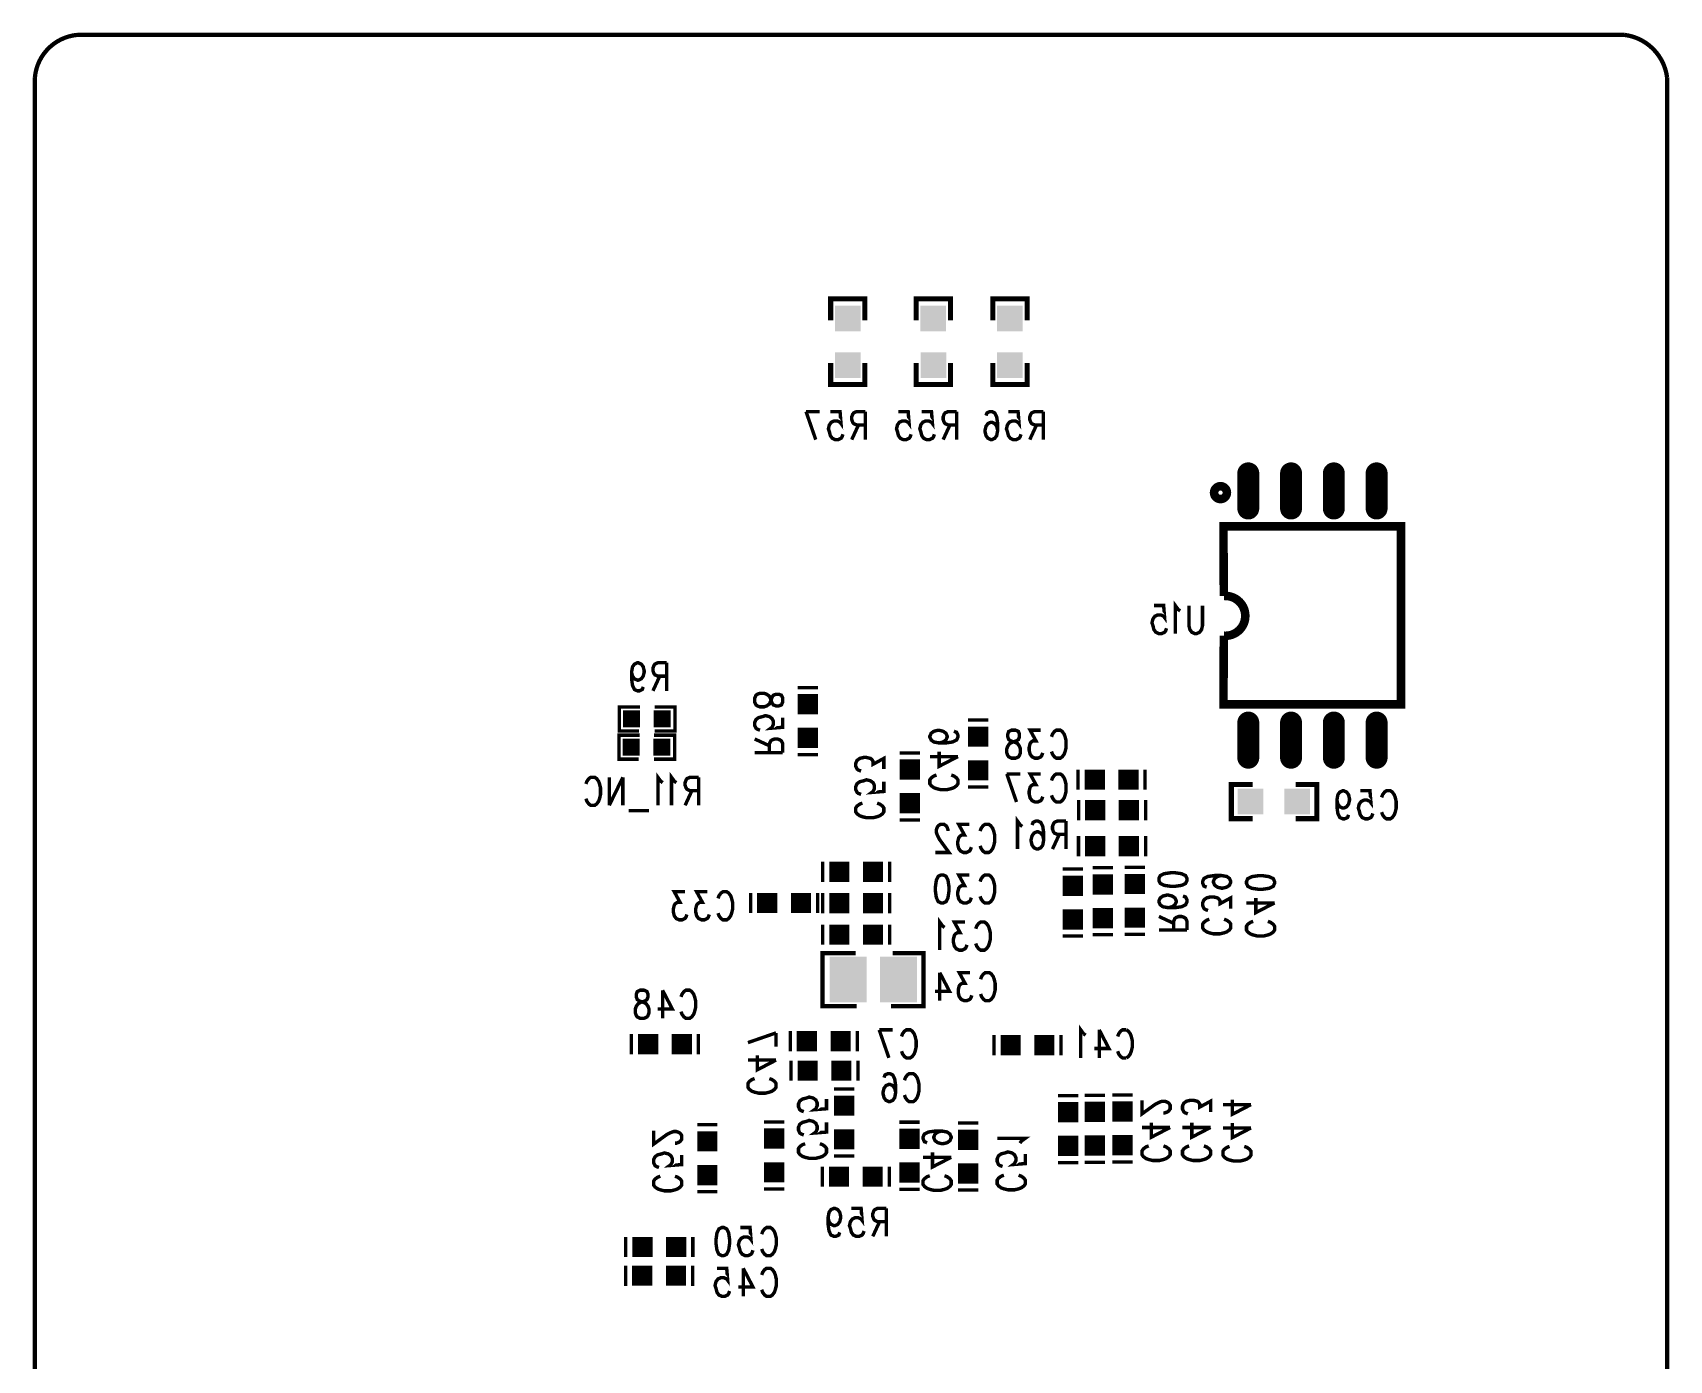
# Model space of a CAD drawing. Extents: x -1.75 to 2.93, y 0.9 to 4.15.
# Drawn here: x 1.021 to 2.934, y 2.575 to 4.127 of the extents above; entities that cross this region are included whole.
import ezdxf

# ---------------------------------------------------------------- set-up
doc = ezdxf.new("R2010")
doc.units = 0
doc.layers.get('0').update_dxf_attribs({"linetype": 'CONTINUOUS'})
doc.layers.add('SMD004022_PHO', color=6, linetype='CONTINUOUS')
doc.layers.add('SSB004029_PHO', color=1, linetype='CONTINUOUS')

# ---------------------------------------------------------------- blocks, each defined once
blk = doc.blocks.new('SQUARE_80')
blk.add_solid([(0.01, 0.01), (0.01, -0.01), (-0.01, 0.01), (-0.01, -0.01)])
blk = doc.blocks.new('SQUARE_85')
blk.add_solid([(0.015, 0.015), (0.015, -0.015), (-0.015, 0.015), (-0.015, -0.015)])
blk = doc.blocks.new('SQUARE_106')
blk.add_solid([(0.01181, 0.01181), (0.01181, -0.01181), (-0.01181, 0.01181), (-0.01181, -0.01181)])
blk = doc.blocks.new('OBLONG_107')
at = {"const_width": 0.0256}
blk.add_lwpolyline([(0, 0.0206), (0, -0.0206)], dxfattribs=at)
at = {"const_width": 0.0128}
for points in [[(-0.0064, 0.0206, 1), (0.0064, 0.0206, 1)], [(-0.0064, -0.0206, 1), (0.0064, -0.0206, 1)]]:
    blk.add_lwpolyline(points, format="xyb", close=True, dxfattribs=at)
blk = doc.blocks.new('RECTANGLE_112')
blk.add_solid([(0.021655, 0.02677), (0.021655, -0.02677), (-0.021655, 0.02677), (-0.021655, -0.02677)])

msp = doc.modelspace()

# ---------------------------------------------------------------- linework, layer by layer
at = {"layer": 'SMD004022_PHO', "const_width": 0.005}
for points in [[(1.07365, 4.12423, 0.3659346), (1.02365, 4.07423)], [(2.9314, 4.07423, 0.3432589), (2.8814, 4.12423)]]:
    msp.add_lwpolyline(points, format="xyb", dxfattribs=at)
for points in [[(1.07365, 4.12423), (2.8814, 4.12423)], [(1.02365, 1.0751), (1.02365, 4.07423)], [(2.9314, 4.07423), (2.9314, 1.0751)]]:
    msp.add_lwpolyline(points, dxfattribs=at)
at = {"layer": 'SSB004029_PHO'}
for points, const_width in [([(1.07365, 4.12423, 0.3659346), (1.02365, 4.07423)], 0.005), ([(2.9314, 4.07423, 0.3432589), (2.8814, 4.12423)], 0.005), ([(2.41331, 3.42172, 1.0786301), (2.41331, 3.46818)], 0.01)]:
    msp.add_lwpolyline(points, format="xyb", dxfattribs=dict(at, const_width=const_width))
for points, const_width in [([(1.07365, 4.12423), (2.8814, 4.12423)], 0.005), ([(1.02365, 1.0751), (1.02365, 4.07423)], 0.005), ([(2.9314, 4.07423), (2.9314, 1.0751)], 0.005), ([(1.95376, 3.79052), (1.95376, 3.81552), (1.99376, 3.81552), (1.99376, 3.79052)], 0.006), ([(2.05376, 3.79052), (2.05376, 3.81552), (2.09376, 3.81552), (2.09376, 3.79052)], 0.006), ([(2.14334, 3.79052), (2.14334, 3.81552), (2.18334, 3.81552), (2.18334, 3.79052)], 0.006), ([(1.99376, 3.74052), (1.99376, 3.71552), (1.95376, 3.71552), (1.95376, 3.74052)], 0.006), ([(2.09376, 3.74052), (2.09376, 3.71552), (2.05376, 3.71552), (2.05376, 3.74052)], 0.006), ([(2.18334, 3.74052), (2.18334, 3.71552), (2.14334, 3.71552), (2.14334, 3.74052)], 0.006), ([(1.92495, 3.68381), (1.93632, 3.65099)], 0.004), ([(1.94086, 3.68381), (1.92495, 3.68381)], 0.004), ([(1.95336, 3.68381), (1.96473, 3.68381), (1.96586, 3.66974), (1.96473, 3.67131), (1.96132, 3.67287), (1.95791, 3.67287), (1.9545, 3.67131), (1.95223, 3.66818), (1.95109, 3.66349), (1.95223, 3.66037), (1.95336, 3.65568), (1.95564, 3.65256), (1.95905, 3.65099), (1.96245, 3.65099), (1.96586, 3.65256), (1.967, 3.65412), (1.96814, 3.65724)], 0.004), ([(1.99427, 3.68381), (1.98405, 3.68381), (1.98064, 3.68224), (1.9795, 3.68068), (1.97836, 3.67756), (1.97836, 3.67443), (1.9795, 3.67131), (1.98064, 3.66974), (1.98405, 3.66818), (1.99427, 3.66818)], 0.004), ([(1.99427, 3.68381), (1.99427, 3.65099)], 0.004), ([(2.03296, 3.68381), (2.04432, 3.68381), (2.04546, 3.66974), (2.04432, 3.67131), (2.04091, 3.67287), (2.0375, 3.67287), (2.03409, 3.67131), (2.03182, 3.66818), (2.03069, 3.66349), (2.03182, 3.66037), (2.03296, 3.65568), (2.03523, 3.65256), (2.03864, 3.65099), (2.04205, 3.65099), (2.04546, 3.65256), (2.04659, 3.65412), (2.04773, 3.65724)], 0.004), ([(2.06023, 3.68381), (2.07159, 3.68381), (2.07273, 3.66974), (2.07159, 3.67131), (2.06819, 3.67287), (2.06478, 3.67287), (2.06137, 3.67131), (2.05909, 3.66818), (2.05796, 3.66349), (2.05909, 3.66037), (2.06023, 3.65568), (2.0625, 3.65256), (2.06591, 3.65099), (2.06932, 3.65099), (2.07273, 3.65256), (2.07387, 3.65412), (2.075, 3.65724)], 0.004), ([(2.10114, 3.68381), (2.09091, 3.68381), (2.0875, 3.68224), (2.08637, 3.68068), (2.08523, 3.67756), (2.08523, 3.67443), (2.08637, 3.67131), (2.0875, 3.66974), (2.09091, 3.66818), (2.10114, 3.66818)], 0.004), ([(2.10114, 3.68381), (2.10114, 3.65099)], 0.004), ([(2.13532, 3.67912), (2.13646, 3.68224), (2.13987, 3.68381), (2.14214, 3.68381), (2.14555, 3.68224), (2.14782, 3.67756), (2.14896, 3.66974), (2.14896, 3.66193), (2.14782, 3.65568), (2.14555, 3.65256), (2.14214, 3.65099), (2.141, 3.65099), (2.13759, 3.65256), (2.13532, 3.65568), (2.13418, 3.66037), (2.13418, 3.66193), (2.13532, 3.66662), (2.13759, 3.66974), (2.141, 3.67131), (2.14214, 3.67131), (2.14555, 3.66974), (2.14782, 3.66662), (2.14896, 3.66193)], 0.004), ([(2.16146, 3.68381), (2.17282, 3.68381), (2.17396, 3.66974), (2.17282, 3.67131), (2.16941, 3.67287), (2.166, 3.67287), (2.16259, 3.67131), (2.16032, 3.66818), (2.15918, 3.66349), (2.16032, 3.66037), (2.16146, 3.65568), (2.16373, 3.65256), (2.16714, 3.65099), (2.17055, 3.65099), (2.17396, 3.65256), (2.17509, 3.65412), (2.17623, 3.65724)], 0.004), ([(2.20237, 3.68381), (2.19214, 3.68381), (2.18873, 3.68224), (2.18759, 3.68068), (2.18646, 3.67756), (2.18646, 3.67443), (2.18759, 3.67131), (2.18873, 3.66974), (2.19214, 3.66818), (2.20237, 3.66818)], 0.004), ([(2.20237, 3.68381), (2.20237, 3.65099)], 0.004), ([(1.98632, 3.66818), (1.97836, 3.65099)], 0.004), ([(2.09319, 3.66818), (2.08523, 3.65099)], 0.004), ([(2.19441, 3.66818), (2.18646, 3.65099)], 0.004), ([(2.41331, 3.42172), (2.41292, 3.3666), (2.41292, 3.34141), (2.6204, 3.34141), (2.6204, 3.54967), (2.41292, 3.54967), (2.41292, 3.52408), (2.41331, 3.46818)], 0.01), ([(2.36224, 3.45078), (2.35996, 3.45235), (2.35655, 3.45703), (2.35655, 3.42422)], 0.004), ([(2.33155, 3.45703), (2.34292, 3.45703), (2.34405, 3.44297), (2.34292, 3.44453), (2.33951, 3.4461), (2.3361, 3.4461), (2.33269, 3.44453), (2.33042, 3.44141), (2.32928, 3.43672), (2.33042, 3.4336), (2.33155, 3.42891), (2.33383, 3.42578), (2.33724, 3.42422), (2.34064, 3.42422), (2.34405, 3.42578), (2.34519, 3.42735), (2.34633, 3.43047)], 0.004), ([(2.38837, 3.45703), (2.38837, 3.4336), (2.38724, 3.42891), (2.38496, 3.42578), (2.38155, 3.42422), (2.37928, 3.42422), (2.37587, 3.42578), (2.3736, 3.42891), (2.37246, 3.4336), (2.37246, 3.45703)], 0.004), ([(1.72105, 3.37917), (1.72219, 3.37448), (1.72446, 3.37136), (1.72787, 3.36979), (1.729, 3.36979), (1.73241, 3.37136), (1.73469, 3.37448), (1.73582, 3.37917), (1.73582, 3.38073), (1.73469, 3.38542), (1.73241, 3.38854), (1.729, 3.39011), (1.72787, 3.39011), (1.72446, 3.38854), (1.72219, 3.38542), (1.72105, 3.37917), (1.72105, 3.37136), (1.72219, 3.36354), (1.72446, 3.35886), (1.72787, 3.35729), (1.73014, 3.35729), (1.73355, 3.35886), (1.73469, 3.36198)], 0.004), ([(1.76196, 3.39011), (1.75173, 3.39011), (1.74832, 3.38854), (1.74719, 3.38698), (1.74605, 3.38386), (1.74605, 3.38073), (1.74719, 3.37761), (1.74832, 3.37604), (1.75173, 3.37448), (1.76196, 3.37448)], 0.004), ([(1.76196, 3.39011), (1.76196, 3.35729)], 0.004), ([(1.754, 3.37448), (1.74605, 3.35729)], 0.004), ([(1.89776, 3.34423), (1.89619, 3.34082), (1.89307, 3.33968), (1.88994, 3.33968), (1.88682, 3.34082), (1.88526, 3.34309), (1.88369, 3.34764), (1.88213, 3.35105), (1.87901, 3.35332), (1.87588, 3.35445), (1.87119, 3.35445), (1.86807, 3.35332), (1.86651, 3.35218), (1.86494, 3.34877), (1.86494, 3.34423), (1.86651, 3.34082), (1.86807, 3.33968), (1.87119, 3.33855), (1.87588, 3.33855), (1.87901, 3.33968), (1.88213, 3.34195), (1.88369, 3.34536), (1.88526, 3.34991), (1.88682, 3.35218), (1.88994, 3.35332), (1.89307, 3.35332), (1.89619, 3.35218), (1.89776, 3.34877), (1.89776, 3.34423)], 0.004), ([(1.91524, 3.36116), (1.92705, 3.36116), (1.93886, 3.36116)], 0.00394), ([(1.7309, 3.33846), (1.7069, 3.33846), (1.7069, 3.31046), (1.7299, 3.31046)], 0.004), ([(1.7479, 3.31046), (1.7719, 3.31046), (1.7719, 3.33846), (1.7479, 3.33846)], 0.004), ([(1.89776, 3.32605), (1.89776, 3.31468), (1.88369, 3.31355), (1.88526, 3.31468), (1.88682, 3.31809), (1.88682, 3.3215), (1.88526, 3.32491), (1.88213, 3.32718), (1.87744, 3.32832), (1.87432, 3.32718), (1.86963, 3.32605), (1.86651, 3.32377), (1.86494, 3.32036), (1.86494, 3.31695), (1.86651, 3.31355), (1.86807, 3.31241), (1.87119, 3.31127)], 0.004), ([(2.09779, 3.31001), (2.10092, 3.30887), (2.10248, 3.30547), (2.10248, 3.30319), (2.10092, 3.29978), (2.09623, 3.29751), (2.08842, 3.29637), (2.08061, 3.29637), (2.07436, 3.29751), (2.07123, 3.29978), (2.06967, 3.30319), (2.06967, 3.30433), (2.07123, 3.30774), (2.07436, 3.31001), (2.07904, 3.31115), (2.08061, 3.31115), (2.08529, 3.31001), (2.08842, 3.30774), (2.08998, 3.30433), (2.08998, 3.30319), (2.08842, 3.29978), (2.08529, 3.29751), (2.08061, 3.29637)], 0.004), ([(2.11432, 3.32316), (2.12613, 3.32316), (2.13794, 3.32316)], 0.00394), ([(2.16983, 3.31137), (2.17324, 3.3098), (2.17437, 3.30668), (2.17437, 3.30355), (2.17324, 3.30043), (2.17096, 3.29887), (2.16642, 3.2973), (2.16301, 3.29574), (2.16074, 3.29262), (2.1596, 3.28949), (2.1596, 3.2848), (2.16074, 3.28168), (2.16187, 3.28012), (2.16528, 3.27855), (2.16983, 3.27855), (2.17324, 3.28012), (2.17437, 3.28168), (2.17551, 3.2848), (2.17551, 3.28949), (2.17437, 3.29262), (2.1721, 3.29574), (2.16869, 3.2973), (2.16415, 3.29887), (2.16187, 3.30043), (2.16074, 3.30355), (2.16074, 3.30668), (2.16187, 3.3098), (2.16528, 3.31137), (2.16983, 3.31137)], 0.004), ([(2.19937, 3.31137), (2.18687, 3.31137), (2.19369, 3.29887), (2.19028, 3.29887), (2.18801, 3.2973), (2.18687, 3.29574), (2.18574, 3.29105), (2.18574, 3.28793), (2.18687, 3.28324), (2.18915, 3.28012), (2.19255, 3.27855), (2.19596, 3.27855), (2.19937, 3.28012), (2.20051, 3.28168), (2.20165, 3.2848)], 0.004), ([(2.21187, 3.30355), (2.21301, 3.30668), (2.21528, 3.3098), (2.21755, 3.31137), (2.2221, 3.31137), (2.22437, 3.3098), (2.22665, 3.30668), (2.22778, 3.30355), (2.22892, 3.29887), (2.22892, 3.29105), (2.22778, 3.28637), (2.22665, 3.28324), (2.22437, 3.28012), (2.2221, 3.27855), (2.21755, 3.27855), (2.21528, 3.28012), (2.21301, 3.28324), (2.21187, 3.28637)], 0.004), ([(1.73047, 3.30544), (1.70647, 3.30544), (1.70647, 3.27744), (1.72947, 3.27744)], 0.004), ([(1.74747, 3.27744), (1.77147, 3.27744), (1.77147, 3.30544), (1.74747, 3.30544)], 0.004), ([(1.88213, 3.29309), (1.86494, 3.30105)], 0.004), ([(1.89776, 3.28514), (1.89776, 3.29536), (1.89619, 3.29877), (1.89463, 3.29991), (1.89151, 3.30105), (1.88838, 3.30105), (1.88526, 3.29991), (1.88369, 3.29877), (1.88213, 3.29536), (1.88213, 3.28514)], 0.004), ([(1.89776, 3.28514), (1.86494, 3.28514)], 0.004), ([(1.91524, 3.2828), (1.92705, 3.2828), (1.93886, 3.2828)], 0.00394), ([(2.01587, 3.2658), (2.01587, 3.2783), (2.00337, 3.27148), (2.00337, 3.27489), (2.0018, 3.27716), (2.00024, 3.2783), (1.99555, 3.27943), (1.99243, 3.27943), (1.98774, 3.2783), (1.98462, 3.27602), (1.98305, 3.27261), (1.98305, 3.26921), (1.98462, 3.2658), (1.98618, 3.26466), (1.9893, 3.26352)], 0.004), ([(2.05803, 3.28475), (2.04622, 3.28475), (2.03441, 3.28475)], 0.00394), ([(2.10248, 3.28047), (2.06967, 3.28047)], 0.004), ([(2.10248, 3.28047), (2.08061, 3.2691), (2.08061, 3.28615)], 0.004), ([(1.66772, 3.24843), (1.66886, 3.25156), (1.67113, 3.25468), (1.6734, 3.25625), (1.67795, 3.25625), (1.68022, 3.25468), (1.68249, 3.25156), (1.68363, 3.24843), (1.68477, 3.24375), (1.68477, 3.23593), (1.68363, 3.23125), (1.68249, 3.22812), (1.68022, 3.225), (1.67795, 3.22343), (1.6734, 3.22343), (1.67113, 3.225), (1.66886, 3.22812), (1.66772, 3.23125)], 0.004), ([(1.7109, 3.25625), (1.69499, 3.22343)], 0.004), ([(1.69499, 3.25625), (1.69499, 3.22343)], 0.004), ([(1.7109, 3.25625), (1.7109, 3.22343)], 0.004), ([(1.75749, 3.25), (1.75522, 3.25156), (1.75181, 3.25625), (1.75181, 3.22343)], 0.004), ([(1.7734, 3.25), (1.77113, 3.25156), (1.76772, 3.25625), (1.76772, 3.22343)], 0.004), ([(1.79954, 3.25625), (1.78931, 3.25625), (1.7859, 3.25468), (1.78477, 3.25312), (1.78363, 3.25), (1.78363, 3.24687), (1.78477, 3.24375), (1.7859, 3.24218), (1.78931, 3.24062), (1.79954, 3.24062)], 0.004), ([(1.79954, 3.25625), (1.79954, 3.22343)], 0.004), ([(2.01587, 3.25102), (2.01587, 3.23966), (2.0018, 3.23852), (2.00337, 3.23966), (2.00493, 3.24307), (2.00493, 3.24648), (2.00337, 3.24989), (2.00024, 3.25216), (1.99555, 3.2533), (1.99243, 3.25216), (1.98774, 3.25102), (1.98462, 3.24875), (1.98305, 3.24534), (1.98305, 3.24193), (1.98462, 3.23852), (1.98618, 3.23739), (1.9893, 3.23625)], 0.004), ([(2.09467, 3.25887), (2.09779, 3.25774), (2.10092, 3.25547), (2.10248, 3.25319), (2.10248, 3.24865), (2.10092, 3.24637), (2.09779, 3.2441), (2.09467, 3.24297), (2.08998, 3.24183), (2.08217, 3.24183), (2.07748, 3.24297), (2.07436, 3.2441), (2.07123, 3.24637), (2.06967, 3.24865), (2.06967, 3.25319), (2.07123, 3.25547), (2.07436, 3.25774), (2.07748, 3.25887)], 0.004), ([(2.1596, 3.26018), (2.17096, 3.22737)], 0.004), ([(2.17551, 3.26018), (2.1596, 3.26018)], 0.004), ([(2.19937, 3.26018), (2.18687, 3.26018), (2.19369, 3.24768), (2.19028, 3.24768), (2.18801, 3.24612), (2.18687, 3.24456), (2.18574, 3.23987), (2.18574, 3.23675), (2.18687, 3.23206), (2.18915, 3.22893), (2.19255, 3.22737), (2.19596, 3.22737), (2.19937, 3.22893), (2.20051, 3.2305), (2.20165, 3.23362)], 0.004), ([(2.21187, 3.25237), (2.21301, 3.2555), (2.21528, 3.25862), (2.21755, 3.26018), (2.2221, 3.26018), (2.22437, 3.25862), (2.22665, 3.2555), (2.22778, 3.25237), (2.22892, 3.24768), (2.22892, 3.23987), (2.22778, 3.23518), (2.22665, 3.23206), (2.22437, 3.22893), (2.2221, 3.22737), (2.21755, 3.22737), (2.21528, 3.22893), (2.21301, 3.23206), (2.21187, 3.23518)], 0.004), ([(2.24294, 3.2653), (2.24294, 3.25349), (2.24294, 3.24168)], 0.00394), ([(2.32131, 3.2653), (2.32131, 3.25349), (2.32131, 3.24168)], 0.00394), ([(1.79158, 3.24062), (1.78363, 3.22343)], 0.004), ([(2.11432, 3.2448), (2.12613, 3.2448), (2.13794, 3.2448)], 0.00394), ([(2.44707, 3.20779), (2.42207, 3.20779), (2.42207, 3.24779), (2.44707, 3.24779)], 0.006), ([(2.49707, 3.24779), (2.52207, 3.24779), (2.52207, 3.20779), (2.49707, 3.20779)], 0.006), ([(2.54543, 3.22956), (2.54656, 3.22487), (2.54884, 3.22175), (2.55225, 3.22019), (2.55338, 3.22019), (2.55679, 3.22175), (2.55906, 3.22487), (2.5602, 3.22956), (2.5602, 3.23112), (2.55906, 3.23581), (2.55679, 3.23894), (2.55338, 3.2405), (2.55225, 3.2405), (2.54884, 3.23894), (2.54656, 3.23581), (2.54543, 3.22956), (2.54543, 3.22175), (2.54656, 3.21394), (2.54884, 3.20925), (2.55225, 3.20769), (2.55452, 3.20769), (2.55793, 3.20925), (2.55906, 3.21237)], 0.004), ([(2.5727, 3.2405), (2.58406, 3.2405), (2.5852, 3.22644), (2.58406, 3.228), (2.58065, 3.22956), (2.57725, 3.22956), (2.57384, 3.228), (2.57156, 3.22487), (2.57043, 3.22019), (2.57156, 3.21706), (2.5727, 3.21237), (2.57497, 3.20925), (2.57838, 3.20769), (2.58179, 3.20769), (2.5852, 3.20925), (2.58634, 3.21081), (2.58747, 3.21394)], 0.004), ([(2.5977, 3.23269), (2.59884, 3.23581), (2.60111, 3.23894), (2.60338, 3.2405), (2.60793, 3.2405), (2.6102, 3.23894), (2.61247, 3.23581), (2.61361, 3.23269), (2.61475, 3.228), (2.61475, 3.22019), (2.61361, 3.2155), (2.61247, 3.21237), (2.6102, 3.20925), (2.60793, 3.20769), (2.60338, 3.20769), (2.60111, 3.20925), (2.59884, 3.21237), (2.5977, 3.2155)], 0.004), ([(1.74158, 3.21718), (1.71772, 3.21718)], 0.004), ([(2.00805, 3.22602), (2.01118, 3.22489), (2.0143, 3.22261), (2.01587, 3.22034), (2.01587, 3.2158), (2.0143, 3.21352), (2.01118, 3.21125), (2.00805, 3.21011), (2.00337, 3.20898), (1.99555, 3.20898), (1.99087, 3.21011), (1.98774, 3.21125), (1.98462, 3.21352), (1.98305, 3.2158), (1.98305, 3.22034), (1.98462, 3.22261), (1.98774, 3.22489), (1.99087, 3.22602)], 0.004), ([(2.24346, 3.22957), (2.24346, 3.21776), (2.24346, 3.20594)], 0.00394), ([(2.32182, 3.22957), (2.32182, 3.21776), (2.32182, 3.20594)], 0.00394), ([(2.05803, 3.20638), (2.04622, 3.20638), (2.03441, 3.20638)], 0.00394), ([(2.09091, 3.19332), (2.09091, 3.19488), (2.08977, 3.198), (2.08864, 3.19957), (2.08636, 3.20113), (2.08182, 3.20113), (2.07955, 3.19957), (2.07841, 3.198), (2.07727, 3.19488), (2.07727, 3.19175), (2.07841, 3.18863), (2.08068, 3.18394), (2.09205, 3.16832), (2.07614, 3.16832)], 0.004), ([(2.11591, 3.20113), (2.10341, 3.20113), (2.11023, 3.18863), (2.10682, 3.18863), (2.10455, 3.18707), (2.10341, 3.1855), (2.10227, 3.18082), (2.10227, 3.17769), (2.10341, 3.173), (2.10568, 3.16988), (2.10909, 3.16832), (2.1125, 3.16832), (2.11591, 3.16988), (2.11705, 3.17144), (2.11818, 3.17457)], 0.004), ([(2.12841, 3.19332), (2.12955, 3.19644), (2.13182, 3.19957), (2.13409, 3.20113), (2.13864, 3.20113), (2.14091, 3.19957), (2.14318, 3.19644), (2.14432, 3.19332), (2.14545, 3.18863), (2.14545, 3.18082), (2.14432, 3.17613), (2.14318, 3.173), (2.14091, 3.16988), (2.13864, 3.16832), (2.13409, 3.16832), (2.13182, 3.16988), (2.12955, 3.173), (2.12841, 3.17613)], 0.004), ([(2.17778, 3.19882), (2.17551, 3.20038), (2.1721, 3.20507), (2.1721, 3.17225)], 0.004), ([(2.18915, 3.20038), (2.19028, 3.2035), (2.19369, 3.20507), (2.19596, 3.20507), (2.19937, 3.2035), (2.20165, 3.19882), (2.20278, 3.191), (2.20278, 3.18319), (2.20165, 3.17694), (2.19937, 3.17382), (2.19596, 3.17225), (2.19483, 3.17225), (2.19142, 3.17382), (2.18915, 3.17694), (2.18801, 3.18163), (2.18801, 3.18319), (2.18915, 3.18788), (2.19142, 3.191), (2.19483, 3.19257), (2.19596, 3.19257), (2.19937, 3.191), (2.20165, 3.18788), (2.20278, 3.18319)], 0.004), ([(2.22892, 3.20507), (2.21869, 3.20507), (2.21528, 3.2035), (2.21415, 3.20194), (2.21301, 3.19882), (2.21301, 3.19569), (2.21415, 3.19257), (2.21528, 3.191), (2.21869, 3.18944), (2.22892, 3.18944)], 0.004), ([(2.22892, 3.20507), (2.22892, 3.17225)], 0.004), ([(2.22096, 3.18944), (2.21301, 3.17225)], 0.004), ([(2.24342, 3.18741), (2.24342, 3.1756), (2.24342, 3.16379)], 0.00394), ([(2.32178, 3.18741), (2.32178, 3.1756), (2.32178, 3.16379)], 0.00394), ([(1.94436, 3.13392), (1.94436, 3.14574), (1.94436, 3.15755)], 0.00394), ([(2.02272, 3.13392), (2.02272, 3.14574), (2.02272, 3.15755)], 0.00394), ([(2.08523, 3.14207), (2.08864, 3.14051), (2.09091, 3.13582), (2.09205, 3.12801), (2.09205, 3.12332), (2.09091, 3.11551), (2.08864, 3.11082), (2.08523, 3.10926), (2.08295, 3.10926), (2.07955, 3.11082), (2.07727, 3.11551), (2.07614, 3.12332), (2.07614, 3.12801), (2.07727, 3.13582), (2.07955, 3.14051), (2.08295, 3.14207), (2.08523, 3.14207)], 0.004), ([(2.11591, 3.14207), (2.10341, 3.14207), (2.11023, 3.12957), (2.10682, 3.12957), (2.10455, 3.12801), (2.10341, 3.12645), (2.10227, 3.12176), (2.10227, 3.11864), (2.10341, 3.11395), (2.10568, 3.11082), (2.10909, 3.10926), (2.1125, 3.10926), (2.11591, 3.11082), (2.11705, 3.11239), (2.11818, 3.11551)], 0.004), ([(2.12841, 3.13426), (2.12955, 3.13739), (2.13182, 3.14051), (2.13409, 3.14207), (2.13864, 3.14207), (2.14091, 3.14051), (2.14318, 3.13739), (2.14432, 3.13426), (2.14545, 3.12957), (2.14545, 3.12176), (2.14432, 3.11707), (2.14318, 3.11395), (2.14091, 3.11082), (2.13864, 3.10926), (2.13409, 3.10926), (2.13182, 3.11082), (2.12955, 3.11395), (2.12841, 3.11707)], 0.004), ([(2.24867, 3.14892), (2.23686, 3.14892), (2.22505, 3.14892)], 0.00394), ([(2.26009, 3.15045), (2.2719, 3.15045), (2.28371, 3.15045)], 0.00394), ([(2.29736, 3.15095), (2.30917, 3.15095), (2.32098, 3.15095)], 0.00394), ([(2.3702, 3.13557), (2.36863, 3.13216), (2.36395, 3.12988), (2.35613, 3.12875), (2.35145, 3.12875), (2.34363, 3.12988), (2.33895, 3.13216), (2.33738, 3.13557), (2.33738, 3.13784), (2.33895, 3.14125), (2.34363, 3.14352), (2.35145, 3.14466), (2.35613, 3.14466), (2.36395, 3.14352), (2.36863, 3.14125), (2.3702, 3.13784), (2.3702, 3.13557)], 0.004), ([(2.41044, 3.1414), (2.40575, 3.14027), (2.40263, 3.13799), (2.40107, 3.13459), (2.40107, 3.13345), (2.40263, 3.13004), (2.40575, 3.12777), (2.41044, 3.12663), (2.412, 3.12663), (2.41669, 3.12777), (2.41982, 3.13004), (2.42138, 3.13345), (2.42138, 3.13459), (2.41982, 3.13799), (2.41669, 3.14027), (2.41044, 3.1414), (2.40263, 3.1414), (2.39482, 3.14027), (2.39013, 3.13799), (2.38857, 3.13459), (2.38857, 3.13231), (2.39013, 3.1289), (2.39325, 3.12777)], 0.004), ([(2.47256, 3.13211), (2.471, 3.1287), (2.46631, 3.12643), (2.4585, 3.12529), (2.45381, 3.12529), (2.446, 3.12643), (2.44131, 3.1287), (2.43975, 3.13211), (2.43975, 3.13438), (2.44131, 3.13779), (2.446, 3.14006), (2.45381, 3.1412), (2.4585, 3.1412), (2.46631, 3.14006), (2.471, 3.13779), (2.47256, 3.13438), (2.47256, 3.13211)], 0.004), ([(1.78347, 3.12239), (1.77097, 3.12239), (1.77779, 3.10989), (1.77438, 3.10989), (1.77211, 3.10833), (1.77097, 3.10676), (1.76984, 3.10208), (1.76984, 3.09895), (1.77097, 3.09426), (1.77325, 3.09114), (1.77665, 3.08958), (1.78006, 3.08958), (1.78347, 3.09114), (1.78461, 3.0927), (1.78575, 3.09583)], 0.004), ([(1.80961, 3.12239), (1.79711, 3.12239), (1.80393, 3.10989), (1.80052, 3.10989), (1.79825, 3.10833), (1.79711, 3.10676), (1.79597, 3.10208), (1.79597, 3.09895), (1.79711, 3.09426), (1.79938, 3.09114), (1.80279, 3.08958), (1.8062, 3.08958), (1.80961, 3.09114), (1.81075, 3.0927), (1.81188, 3.09583)], 0.004), ([(1.82211, 3.11458), (1.82325, 3.1177), (1.82552, 3.12083), (1.82779, 3.12239), (1.83234, 3.12239), (1.83461, 3.12083), (1.83688, 3.1177), (1.83802, 3.11458), (1.83915, 3.10989), (1.83915, 3.10208), (1.83802, 3.09739), (1.83688, 3.09426), (1.83461, 3.09114), (1.83234, 3.08958), (1.82779, 3.08958), (1.82552, 3.09114), (1.82325, 3.09426), (1.82211, 3.09739)], 0.004), ([(1.86015, 3.121), (1.86015, 3.10919), (1.86015, 3.09738)], 0.00394), ([(1.93851, 3.121), (1.93851, 3.10919), (1.93851, 3.09738)], 0.00394), ([(1.94436, 3.09716), (1.94436, 3.10897), (1.94436, 3.12078)], 0.00394), ([(2.02273, 3.09716), (2.02273, 3.10897), (2.02273, 3.12078)], 0.00394), ([(2.36551, 3.11738), (2.36863, 3.11625), (2.3702, 3.11284), (2.3702, 3.11057), (2.36863, 3.10716), (2.36395, 3.10488), (2.35613, 3.10375), (2.34832, 3.10375), (2.34207, 3.10488), (2.33895, 3.10716), (2.33738, 3.11057), (2.33738, 3.1117), (2.33895, 3.11511), (2.34207, 3.11738), (2.34676, 3.11852), (2.34832, 3.11852), (2.35301, 3.11738), (2.35613, 3.11511), (2.3577, 3.1117), (2.3577, 3.11057), (2.35613, 3.10716), (2.35301, 3.10488), (2.34832, 3.10375)], 0.004), ([(2.42138, 3.10277), (2.42138, 3.11527), (2.40888, 3.10845), (2.40888, 3.11186), (2.40732, 3.11413), (2.40575, 3.11527), (2.40107, 3.1164), (2.39794, 3.1164), (2.39325, 3.11527), (2.39013, 3.11299), (2.38857, 3.10959), (2.38857, 3.10618), (2.39013, 3.10277), (2.39169, 3.10163), (2.39482, 3.10049)], 0.004), ([(2.47256, 3.10938), (2.43975, 3.10938)], 0.004), ([(2.47256, 3.10938), (2.45068, 3.09802), (2.45068, 3.11506)], 0.004), ([(1.94436, 3.0604), (1.94436, 3.07221), (1.94436, 3.08402)], 0.00394), ([(2.02273, 3.0604), (2.02273, 3.07221), (2.02273, 3.08402)], 0.00394), ([(2.08693, 3.08071), (2.08466, 3.08227), (2.08125, 3.08696), (2.08125, 3.05414)], 0.004), ([(2.1108, 3.08696), (2.0983, 3.08696), (2.10511, 3.07446), (2.1017, 3.07446), (2.09943, 3.07289), (2.0983, 3.07133), (2.09716, 3.06664), (2.09716, 3.06352), (2.0983, 3.05883), (2.10057, 3.05571), (2.10398, 3.05414), (2.10739, 3.05414), (2.1108, 3.05571), (2.11193, 3.05727), (2.11307, 3.06039)], 0.004), ([(2.1233, 3.07914), (2.12443, 3.08227), (2.1267, 3.08539), (2.12898, 3.08696), (2.13352, 3.08696), (2.1358, 3.08539), (2.13807, 3.08227), (2.1392, 3.07914), (2.14034, 3.07446), (2.14034, 3.06664), (2.1392, 3.06196), (2.13807, 3.05883), (2.1358, 3.05571), (2.13352, 3.05414), (2.12898, 3.05414), (2.1267, 3.05571), (2.12443, 3.05883), (2.1233, 3.06196)], 0.004), ([(2.35457, 3.08557), (2.33738, 3.09352)], 0.004), ([(2.3702, 3.07761), (2.33738, 3.07761)], 0.004), ([(2.3702, 3.07761), (2.3702, 3.08784), (2.36863, 3.09125), (2.36707, 3.09238), (2.36395, 3.09352), (2.36082, 3.09352), (2.3577, 3.09238), (2.35613, 3.09125), (2.35457, 3.08784), (2.35457, 3.07761)], 0.004), ([(2.41357, 3.09027), (2.41669, 3.08913), (2.41982, 3.08686), (2.42138, 3.08459), (2.42138, 3.08004), (2.41982, 3.07777), (2.41669, 3.07549), (2.41357, 3.07436), (2.40888, 3.07322), (2.40107, 3.07322), (2.39638, 3.07436), (2.39325, 3.07549), (2.39013, 3.07777), (2.38857, 3.08004), (2.38857, 3.08459), (2.39013, 3.08686), (2.39325, 3.08913), (2.39638, 3.09027)], 0.004), ([(2.46475, 3.08779), (2.46787, 3.08665), (2.471, 3.08438), (2.47256, 3.08211), (2.47256, 3.07756), (2.471, 3.07529), (2.46787, 3.07302), (2.46475, 3.07188), (2.46006, 3.07074), (2.45225, 3.07074), (2.44756, 3.07188), (2.44443, 3.07302), (2.44131, 3.07529), (2.43975, 3.07756), (2.43975, 3.08211), (2.44131, 3.08438), (2.44443, 3.08665), (2.44756, 3.08779)], 0.004), ([(2.24867, 3.07056), (2.23686, 3.07056), (2.22505, 3.07056)], 0.00394), ([(2.26009, 3.07209), (2.2719, 3.07209), (2.28371, 3.07209)], 0.00394), ([(2.29736, 3.07259), (2.30917, 3.07259), (2.32098, 3.07259)], 0.00394), ([(1.98415, 2.98875), (1.94415, 2.98875), (1.9443, 3.05075), (1.98315, 3.05075)], 0.005), ([(2.02415, 2.98875), (2.06215, 2.98875), (2.06215, 3.05073), (2.02615, 3.05073)], 0.005), ([(2.08125, 3.0279), (2.09261, 3.00603), (2.07557, 3.00603)], 0.004), ([(2.08125, 3.0279), (2.08125, 2.99509)], 0.004), ([(2.11648, 3.0279), (2.10398, 3.0279), (2.1108, 3.0154), (2.10739, 3.0154), (2.10511, 3.01384), (2.10398, 3.01228), (2.10284, 3.00759), (2.10284, 3.00446), (2.10398, 2.99978), (2.10625, 2.99665), (2.10966, 2.99509), (2.11307, 2.99509), (2.11648, 2.99665), (2.11761, 2.99821), (2.11875, 3.00134)], 0.004), ([(2.12898, 3.02009), (2.13011, 3.02321), (2.13239, 3.02634), (2.13466, 3.0279), (2.1392, 3.0279), (2.14148, 3.02634), (2.14375, 3.02321), (2.14489, 3.02009), (2.14602, 3.0154), (2.14602, 3.00759), (2.14489, 3.0029), (2.14375, 2.99978), (2.14148, 2.99665), (2.1392, 2.99509), (2.13466, 2.99509), (2.13239, 2.99665), (2.13011, 2.99978), (2.12898, 3.0029)], 0.004), ([(1.73568, 3.0073), (1.73909, 3.00573), (1.74023, 3.00261), (1.74023, 2.99948), (1.73909, 2.99636), (1.73682, 2.9948), (1.73227, 2.99323), (1.72886, 2.99167), (1.72659, 2.98855), (1.72545, 2.98542), (1.72545, 2.98073), (1.72659, 2.97761), (1.72773, 2.97605), (1.73113, 2.97448), (1.73568, 2.97448), (1.73909, 2.97605), (1.74023, 2.97761), (1.74136, 2.98073), (1.74136, 2.98542), (1.74023, 2.98855), (1.73795, 2.99167), (1.73454, 2.99323), (1.73, 2.9948), (1.72773, 2.99636), (1.72659, 2.99948), (1.72659, 3.00261), (1.72773, 3.00573), (1.73113, 3.0073), (1.73568, 3.0073)], 0.004), ([(1.75727, 3.0073), (1.76863, 2.98542), (1.75159, 2.98542)], 0.004), ([(1.75727, 3.0073), (1.75727, 2.97448)], 0.004), ([(1.77886, 2.99948), (1.78, 3.00261), (1.78227, 3.00573), (1.78454, 3.0073), (1.78909, 3.0073), (1.79136, 3.00573), (1.79363, 3.00261), (1.79477, 2.99948), (1.79591, 2.9948), (1.79591, 2.98698), (1.79477, 2.9823), (1.79363, 2.97917), (1.79136, 2.97605), (1.78909, 2.97448), (1.78454, 2.97448), (1.78227, 2.97605), (1.78, 2.97917), (1.77886, 2.9823)], 0.004), ([(2.24944, 2.95628), (2.24604, 2.96097), (2.24604, 2.92816)], 0.004), ([(1.72087, 2.95592), (1.72087, 2.94411), (1.72087, 2.9323)], 0.00394), ([(1.79923, 2.95592), (1.79923, 2.94411), (1.79923, 2.9323)], 0.00394), ([(1.88988, 2.95738), (1.85707, 2.94602)], 0.004), ([(1.88988, 2.94148), (1.88988, 2.95738)], 0.004), ([(1.90652, 2.93579), (1.90652, 2.9476), (1.90652, 2.95941)], 0.00394), ([(1.98488, 2.93579), (1.98488, 2.9476), (1.98488, 2.95941)], 0.00394), ([(2.01046, 2.96097), (2.02183, 2.92816)], 0.004), ([(2.02637, 2.96097), (2.01046, 2.96097)], 0.004), ([(2.0366, 2.95316), (2.03774, 2.95628), (2.04001, 2.95941), (2.04228, 2.96097), (2.04683, 2.96097), (2.0491, 2.95941), (2.05137, 2.95628), (2.05251, 2.95316), (2.05365, 2.94847), (2.05365, 2.94066), (2.05251, 2.93597), (2.05137, 2.93285), (2.0491, 2.92972), (2.04683, 2.92816), (2.04228, 2.92816), (2.04001, 2.92972), (2.03774, 2.93285), (2.0366, 2.93597)], 0.004), ([(2.14465, 2.93114), (2.14465, 2.94295), (2.14465, 2.95476)], 0.00394), ([(2.22301, 2.93114), (2.22301, 2.94295), (2.22301, 2.95476)], 0.00394), ([(2.25172, 2.95472), (2.24944, 2.95628)], 0.004), ([(2.26763, 2.96097), (2.27899, 2.9391), (2.26194, 2.9391)], 0.004), ([(2.26763, 2.96097), (2.26763, 2.92816)], 0.004), ([(2.28922, 2.95316), (2.29035, 2.95628), (2.29263, 2.95941), (2.2949, 2.96097), (2.29944, 2.96097)], 0.004), ([(2.29944, 2.96097), (2.30172, 2.95941), (2.30399, 2.95628), (2.30513, 2.95316), (2.30626, 2.94847), (2.30626, 2.94066), (2.30513, 2.93597), (2.30399, 2.93285), (2.30172, 2.92972), (2.29944, 2.92816)], 0.004), ([(1.88988, 2.92557), (1.85707, 2.92557)], 0.004), ([(1.88988, 2.92557), (1.86801, 2.9142), (1.86801, 2.93125)], 0.004), ([(1.90738, 2.90142), (1.90738, 2.91323), (1.90738, 2.92504)], 0.00394), ([(1.98575, 2.90142), (1.98575, 2.91323), (1.98575, 2.92504)], 0.00394), ([(2.29944, 2.92816), (2.2949, 2.92816), (2.29263, 2.92972), (2.29035, 2.93285), (2.28922, 2.93597)], 0.004), ([(2.01611, 2.9051), (2.01724, 2.90823), (2.02065, 2.90979), (2.02292, 2.90979), (2.02633, 2.90823), (2.02861, 2.90354), (2.02974, 2.89573), (2.02974, 2.88792), (2.02861, 2.88167), (2.02633, 2.87854), (2.02292, 2.87698), (2.02179, 2.87698), (2.01838, 2.87854), (2.01611, 2.88167), (2.01497, 2.88635), (2.01497, 2.88792), (2.01611, 2.8926), (2.01838, 2.89573), (2.02179, 2.89729), (2.02292, 2.89729), (2.02633, 2.89573), (2.02861, 2.8926), (2.02974, 2.88792)], 0.004), ([(2.03997, 2.90198), (2.04111, 2.9051), (2.04338, 2.90823), (2.04565, 2.90979), (2.0502, 2.90979), (2.05247, 2.90823), (2.05474, 2.9051), (2.05588, 2.90198), (2.05701, 2.89729), (2.05701, 2.88948), (2.05588, 2.88479), (2.05474, 2.88167), (2.05247, 2.87854), (2.0502, 2.87698), (2.04565, 2.87698), (2.04338, 2.87854), (2.04111, 2.88167), (2.03997, 2.88479)], 0.004), ([(1.88207, 2.90398), (1.88519, 2.90284), (1.88832, 2.90057), (1.88988, 2.89829), (1.88988, 2.89375), (1.88832, 2.89148), (1.88519, 2.8892), (1.88207, 2.88807), (1.87738, 2.88693), (1.86957, 2.88693), (1.86488, 2.88807), (1.86176, 2.8892), (1.85863, 2.89148), (1.85707, 2.89375), (1.85707, 2.89829), (1.85863, 2.90057), (1.86176, 2.90284), (1.86488, 2.90398)], 0.004), ([(1.98126, 2.89186), (1.96945, 2.89186), (1.95764, 2.89186)], 0.00394), ([(1.94894, 2.88009), (1.94894, 2.86873), (1.93487, 2.86759), (1.93644, 2.86873), (1.938, 2.87214), (1.938, 2.87554), (1.93644, 2.87895), (1.93331, 2.88123), (1.92862, 2.88236), (1.9255, 2.88123), (1.92081, 2.88009), (1.91769, 2.87782), (1.91612, 2.87441), (1.91612, 2.871), (1.91769, 2.86759), (1.91925, 2.86645), (1.92237, 2.86532)], 0.004), ([(2.21953, 2.88413), (2.23134, 2.88413), (2.24315, 2.88413)], 0.00394), ([(2.25071, 2.88451), (2.26252, 2.88451), (2.27433, 2.88451)], 0.00394), ([(2.28302, 2.88489), (2.29483, 2.88489), (2.30664, 2.88489)], 0.00394), ([(2.3427, 2.86387), (2.34426, 2.86387), (2.34739, 2.86501), (2.34895, 2.86614), (2.35051, 2.86842), (2.35051, 2.87296), (2.34895, 2.87524), (2.34739, 2.87637), (2.34426, 2.87751), (2.34114, 2.87751), (2.33801, 2.87637), (2.33332, 2.8741), (2.3177, 2.86274), (2.3177, 2.87864)], 0.004), ([(2.39776, 2.86501), (2.39776, 2.87751), (2.38526, 2.87069), (2.38526, 2.8741), (2.38369, 2.87637), (2.38213, 2.87751), (2.37744, 2.87864), (2.37432, 2.87864), (2.36963, 2.87751), (2.36651, 2.87524), (2.36494, 2.87183), (2.36494, 2.86842), (2.36651, 2.86501), (2.36807, 2.86387), (2.37119, 2.86274)], 0.004), ([(2.445, 2.87353), (2.41219, 2.87353)], 0.004), ([(2.445, 2.87353), (2.42313, 2.86217), (2.42313, 2.87921)], 0.004), ([(1.79786, 2.85003), (1.80967, 2.85003), (1.82148, 2.85003)], 0.00394), ([(1.87592, 2.8533), (1.88773, 2.8533), (1.89954, 2.8533)], 0.00394), ([(1.94894, 2.85282), (1.94894, 2.84145), (1.93487, 2.84032), (1.93644, 2.84145), (1.938, 2.84486), (1.938, 2.84827), (1.93644, 2.85168), (1.93331, 2.85395), (1.92862, 2.85509), (1.9255, 2.85395), (1.92081, 2.85282), (1.91769, 2.85054), (1.91612, 2.84714), (1.91612, 2.84373), (1.91769, 2.84032), (1.91925, 2.83918), (1.92237, 2.83804)], 0.004), ([(2.03415, 2.85303), (2.04596, 2.85303), (2.05777, 2.85303)], 0.00394), ([(2.10276, 2.8519), (2.11457, 2.8519), (2.12639, 2.8519)], 0.00394), ([(2.35051, 2.84683), (2.32864, 2.83546), (2.32864, 2.85251)], 0.004), ([(2.39776, 2.84683), (2.37588, 2.83546), (2.37588, 2.85251)], 0.004), ([(2.445, 2.84626), (2.42313, 2.83489), (2.42313, 2.85194)], 0.004), ([(1.77183, 2.82844), (1.7734, 2.82844), (1.77652, 2.82958), (1.77808, 2.83071), (1.77965, 2.83298), (1.77965, 2.83753), (1.77808, 2.8398), (1.77652, 2.84094), (1.7734, 2.84208), (1.77027, 2.84208), (1.76715, 2.84094), (1.76246, 2.83867), (1.74683, 2.8273), (1.74683, 2.84321)], 0.004), ([(2.08367, 2.84264), (2.07898, 2.84151), (2.07586, 2.83923), (2.07429, 2.83583), (2.07429, 2.83469), (2.07586, 2.83128), (2.07898, 2.82901), (2.08367, 2.82787), (2.08523, 2.82787), (2.08992, 2.82901), (2.09304, 2.83128), (2.09461, 2.83469), (2.09461, 2.83583), (2.09304, 2.83923), (2.08992, 2.84151), (2.08367, 2.84264), (2.07586, 2.84264), (2.06804, 2.84151), (2.06336, 2.83923), (2.06179, 2.83583), (2.06179, 2.83355), (2.06336, 2.83014), (2.06648, 2.82901)], 0.004), ([(2.17497, 2.82848), (2.17653, 2.83075), (2.18122, 2.83416), (2.14841, 2.83416)], 0.004), ([(2.35051, 2.84683), (2.3177, 2.84683)], 0.004), ([(2.39776, 2.84683), (2.36494, 2.84683)], 0.004), ([(2.445, 2.84626), (2.41219, 2.84626)], 0.004), ([(1.77965, 2.8148), (1.77965, 2.80344), (1.76558, 2.8023), (1.76715, 2.80344), (1.76871, 2.80685), (1.76871, 2.81026), (1.76715, 2.81367), (1.76402, 2.81594), (1.75933, 2.81708), (1.75621, 2.81594), (1.75152, 2.8148), (1.7484, 2.81253), (1.74683, 2.80912), (1.74683, 2.80571), (1.7484, 2.8023), (1.74996, 2.80117), (1.75308, 2.80003)], 0.004), ([(1.94112, 2.82782), (1.94425, 2.82668), (1.94737, 2.82441), (1.94894, 2.82214), (1.94894, 2.81759), (1.94737, 2.81532), (1.94425, 2.81304), (1.94112, 2.81191), (1.93644, 2.81077), (1.92862, 2.81077), (1.92394, 2.81191), (1.92081, 2.81304), (1.91769, 2.81532), (1.91612, 2.81759), (1.91612, 2.82214), (1.91769, 2.82441), (1.92081, 2.82668), (1.92394, 2.82782)], 0.004), ([(1.98126, 2.8135), (1.96945, 2.8135), (1.95764, 2.8135)], 0.00394), ([(2.09461, 2.81196), (2.06179, 2.81196)], 0.004), ([(2.09461, 2.81196), (2.07273, 2.8006), (2.07273, 2.81764)], 0.004), ([(2.18122, 2.81598), (2.18122, 2.80462), (2.16716, 2.80348), (2.16872, 2.80462), (2.17028, 2.80802), (2.17028, 2.81143), (2.16872, 2.81484), (2.1656, 2.81712), (2.16091, 2.81825), (2.15778, 2.81712), (2.1531, 2.81598), (2.14997, 2.81371), (2.14841, 2.8103), (2.14841, 2.80689), (2.14997, 2.80348), (2.15153, 2.80234), (2.15466, 2.80121)], 0.004), ([(2.3427, 2.82524), (2.34582, 2.8241), (2.34895, 2.82183), (2.35051, 2.81955), (2.35051, 2.81501), (2.34895, 2.81274), (2.34582, 2.81046), (2.3427, 2.80933), (2.33801, 2.80819), (2.3302, 2.80819), (2.32551, 2.80933), (2.32239, 2.81046), (2.31926, 2.81274), (2.3177, 2.81501), (2.3177, 2.81955), (2.31926, 2.82183), (2.32239, 2.8241), (2.32551, 2.82524)], 0.004), ([(2.38994, 2.82524), (2.39307, 2.8241), (2.39619, 2.82183), (2.39776, 2.81955), (2.39776, 2.81501), (2.39619, 2.81274), (2.39307, 2.81046), (2.38994, 2.80933), (2.38526, 2.80819), (2.37744, 2.80819), (2.37276, 2.80933), (2.36963, 2.81046), (2.36651, 2.81274), (2.36494, 2.81501), (2.36494, 2.81955), (2.36651, 2.82183), (2.36963, 2.8241), (2.37276, 2.82524)], 0.004), ([(2.43719, 2.82467), (2.44031, 2.82353), (2.44344, 2.82126), (2.445, 2.81899), (2.445, 2.81444), (2.44344, 2.81217), (2.44031, 2.80989), (2.43719, 2.80876), (2.4325, 2.80762), (2.42469, 2.80762), (2.42, 2.80876), (2.41688, 2.80989), (2.41375, 2.81217), (2.41219, 2.81444), (2.41219, 2.81899), (2.41375, 2.82126), (2.41688, 2.82353), (2.42, 2.82467)], 0.004), ([(1.94403, 2.77749), (1.94403, 2.7893), (1.94403, 2.80112)], 0.00394), ([(2.0224, 2.77749), (2.0224, 2.7893), (2.0224, 2.80112)], 0.00394), ([(2.17341, 2.79098), (2.17653, 2.78984), (2.17966, 2.78757), (2.18122, 2.7853), (2.18122, 2.78075), (2.17966, 2.77848), (2.17653, 2.77621), (2.17341, 2.77507), (2.16872, 2.77393), (2.16091, 2.77393), (2.15622, 2.77507), (2.1531, 2.77621), (2.14997, 2.77848), (2.14841, 2.78075), (2.14841, 2.7853), (2.14997, 2.78757), (2.1531, 2.78984), (2.15622, 2.79098)], 0.004), ([(2.21953, 2.80577), (2.23134, 2.80577), (2.24315, 2.80577)], 0.00394), ([(2.25071, 2.80615), (2.26252, 2.80615), (2.27433, 2.80615)], 0.00394), ([(2.28302, 2.80653), (2.29483, 2.80653), (2.30664, 2.80653)], 0.00394), ([(1.77183, 2.7898), (1.77496, 2.78867), (1.77808, 2.78639), (1.77965, 2.78412), (1.77965, 2.77958), (1.77808, 2.7773), (1.77496, 2.77503), (1.77183, 2.77389), (1.76715, 2.77276), (1.75933, 2.77276), (1.75465, 2.77389), (1.75152, 2.77503), (1.7484, 2.7773), (1.74683, 2.77958), (1.74683, 2.78412), (1.7484, 2.78639), (1.75152, 2.78867), (1.75465, 2.7898)], 0.004), ([(1.79786, 2.77167), (1.80967, 2.77167), (1.82148, 2.77167)], 0.00394), ([(1.87592, 2.77494), (1.88773, 2.77494), (1.89954, 2.77494)], 0.00394), ([(2.03415, 2.77466), (2.04596, 2.77466), (2.05777, 2.77466)], 0.00394), ([(2.08679, 2.79037), (2.08992, 2.78923), (2.09304, 2.78696), (2.09461, 2.78469), (2.09461, 2.78014), (2.09304, 2.77787), (2.08992, 2.7756), (2.08679, 2.77446), (2.08211, 2.77333), (2.07429, 2.77333), (2.06961, 2.77446), (2.06648, 2.7756), (2.06336, 2.77787), (2.06179, 2.78014), (2.06179, 2.78469), (2.06336, 2.78696), (2.06648, 2.78923), (2.06961, 2.79037)], 0.004), ([(2.10276, 2.77354), (2.11457, 2.77354), (2.12639, 2.77354)], 0.00394), ([(1.95072, 2.74137), (1.95186, 2.73669), (1.95413, 2.73356), (1.95754, 2.732), (1.95867, 2.732), (1.96208, 2.73356), (1.96436, 2.73669), (1.96549, 2.74137), (1.96549, 2.74294), (1.96436, 2.74762), (1.96208, 2.75075), (1.95867, 2.75231), (1.95754, 2.75231), (1.95413, 2.75075), (1.95186, 2.74762), (1.95072, 2.74137), (1.95072, 2.73356), (1.95186, 2.72575), (1.95413, 2.72106), (1.95754, 2.7195), (1.95981, 2.7195), (1.96322, 2.72106), (1.96436, 2.72419)], 0.004), ([(1.97799, 2.75231), (1.98936, 2.75231), (1.99049, 2.73825), (1.98936, 2.73981), (1.98595, 2.74137), (1.98254, 2.74137), (1.97913, 2.73981), (1.97686, 2.73669), (1.97572, 2.732), (1.97686, 2.72887), (1.97799, 2.72419), (1.98027, 2.72106), (1.98367, 2.7195), (1.98708, 2.7195), (1.99049, 2.72106), (1.99163, 2.72262), (1.99277, 2.72575)], 0.004), ([(2.0189, 2.75231), (2.00867, 2.75231), (2.00527, 2.75075), (2.00413, 2.74919), (2.00299, 2.74606), (2.00299, 2.74294), (2.00413, 2.73981), (2.00527, 2.73825), (2.00867, 2.73669), (2.0189, 2.73669)], 0.004), ([(2.01095, 2.73669), (2.00299, 2.7195)], 0.004), ([(2.0189, 2.75231), (2.0189, 2.7195)], 0.004), ([(1.71431, 2.71895), (1.71431, 2.70714), (1.71431, 2.69533)], 0.00394), ([(1.79267, 2.71895), (1.79267, 2.70714), (1.79267, 2.69533)], 0.00394), ([(1.82883, 2.72983), (1.83224, 2.72826), (1.83452, 2.72358), (1.83565, 2.71576), (1.83565, 2.71108), (1.83452, 2.70326), (1.83224, 2.69858), (1.82883, 2.69701), (1.82656, 2.69701), (1.82315, 2.69858), (1.82088, 2.70326), (1.81974, 2.71108), (1.81974, 2.71576), (1.82088, 2.72358), (1.82315, 2.72826), (1.82656, 2.72983), (1.82883, 2.72983)], 0.004), ([(1.84815, 2.72983), (1.85952, 2.72983), (1.86065, 2.71576), (1.85952, 2.71733), (1.85611, 2.71889), (1.8527, 2.71889), (1.84929, 2.71733), (1.84702, 2.7142), (1.84588, 2.70951), (1.84702, 2.70639), (1.84815, 2.7017), (1.85042, 2.69858), (1.85383, 2.69701), (1.85724, 2.69701), (1.86065, 2.69858), (1.86179, 2.70014), (1.86292, 2.70326)], 0.004), ([(1.87315, 2.72201), (1.87429, 2.72514), (1.87656, 2.72826), (1.87883, 2.72983), (1.88338, 2.72983), (1.88565, 2.72826), (1.88792, 2.72514), (1.88906, 2.72201), (1.8902, 2.71733), (1.8902, 2.70951), (1.88906, 2.70483), (1.88792, 2.7017), (1.88565, 2.69858), (1.88338, 2.69701), (1.87883, 2.69701), (1.87656, 2.69858), (1.87429, 2.7017), (1.87315, 2.70483)], 0.004), ([(1.71406, 2.68529), (1.71406, 2.67348), (1.71406, 2.66166)], 0.00394), ([(1.79242, 2.68529), (1.79242, 2.67348), (1.79242, 2.66166)], 0.00394), ([(1.82088, 2.68219), (1.83224, 2.68219), (1.83338, 2.66812), (1.83224, 2.66969), (1.82883, 2.67125), (1.82542, 2.67125), (1.82201, 2.66969), (1.81974, 2.66656), (1.8186, 2.66187), (1.81974, 2.65875), (1.82088, 2.65406), (1.82315, 2.65094), (1.82656, 2.64937), (1.82997, 2.64937), (1.83338, 2.65094), (1.83451, 2.6525), (1.83565, 2.65562)], 0.004), ([(1.85156, 2.68219), (1.86292, 2.66031), (1.84588, 2.66031)], 0.004), ([(1.85156, 2.68219), (1.85156, 2.64937)], 0.004), ([(1.87315, 2.67437), (1.87429, 2.6775), (1.87656, 2.68062), (1.87883, 2.68219), (1.88338, 2.68219), (1.88565, 2.68062), (1.88792, 2.6775), (1.88906, 2.67437), (1.8902, 2.66969), (1.8902, 2.66187), (1.88906, 2.65719), (1.88792, 2.65406), (1.88565, 2.65094), (1.88338, 2.64937), (1.87883, 2.64937), (1.87656, 2.65094), (1.87429, 2.65406), (1.87315, 2.65719)], 0.004)]:
    msp.add_lwpolyline(points, dxfattribs=dict(at, const_width=const_width))
at = {"layer": 'SSB004029_PHO', "const_width": 0.01}
msp.add_lwpolyline([(2.40188, 3.58904, 1), (2.41688, 3.58904, 1)], format="xyb", close=True, dxfattribs=at)

# ---------------------------------------------------------------- block references
at = {"layer": 'SMD004022_PHO'}
for name, p in [('SQUARE_85', (1.9737, 3.79252)), ('SQUARE_85', (2.0737, 3.79252)), ('SQUARE_85', (2.16328, 3.79252)), ('SQUARE_85', (1.97376, 3.73802)), ('SQUARE_85', (2.07376, 3.73802)), ('SQUARE_85', (2.16334, 3.73802)), ('OBLONG_107', (2.44186, 3.59102)), ('OBLONG_107', (2.49186, 3.59102)), ('OBLONG_107', (2.54186, 3.59102)), ('OBLONG_107', (2.59186, 3.59102)), ('SQUARE_106', (1.92705, 3.34167)), ('SQUARE_80', (1.7209, 3.32446)), ('SQUARE_80', (1.7569, 3.32446)), ('OBLONG_107', (2.44186, 3.29967)), ('OBLONG_107', (2.49186, 3.29966)), ('OBLONG_107', (2.54186, 3.29966)), ('OBLONG_107', (2.59186, 3.29966)), ('SQUARE_106', (1.92705, 3.3023)), ('SQUARE_106', (2.12613, 3.30366)), ('SQUARE_80', (1.72047, 3.29144)), ('SQUARE_80', (1.75647, 3.29144)), ('SQUARE_106', (2.04622, 3.26525)), ('SQUARE_106', (2.12613, 3.26429)), ('SQUARE_106', (2.26244, 3.25349)), ('SQUARE_106', (2.30181, 3.25349)), ('SQUARE_106', (2.04622, 3.22588)), ('SQUARE_85', (2.44457, 3.22779)), ('SQUARE_85', (2.49907, 3.22785)), ('SQUARE_106', (2.26295, 3.21776)), ('SQUARE_106', (2.30232, 3.21776)), ('SQUARE_106', (2.26291, 3.1756)), ('SQUARE_106', (2.30228, 3.1756)), ('SQUARE_106', (1.96386, 3.14574)), ('SQUARE_106', (2.00323, 3.14574)), ('SQUARE_106', (2.23686, 3.12943)), ('SQUARE_106', (2.2719, 3.13096)), ('SQUARE_106', (2.30917, 3.13146)), ('SQUARE_106', (1.87965, 3.10919)), ('SQUARE_106', (1.91902, 3.10919)), ('SQUARE_106', (1.96386, 3.10897)), ('SQUARE_106', (2.00323, 3.10897)), ('SQUARE_106', (2.23686, 3.09006)), ('SQUARE_106', (2.2719, 3.09159)), ('SQUARE_106', (2.30917, 3.09209)), ('SQUARE_106', (1.96386, 3.07221)), ('SQUARE_106', (2.00323, 3.07221)), ('RECTANGLE_112', (1.97415, 3.01975)), ('RECTANGLE_112', (2.0332, 3.01975)), ('SQUARE_106', (1.74037, 2.94411)), ('SQUARE_106', (1.77974, 2.94411)), ('SQUARE_106', (1.92601, 2.9476)), ('SQUARE_106', (1.96538, 2.9476)), ('SQUARE_106', (2.16415, 2.94295)), ('SQUARE_106', (2.20352, 2.94295)), ('SQUARE_106', (1.92688, 2.91323)), ('SQUARE_106', (1.96625, 2.91323)), ('SQUARE_106', (1.96945, 2.87237)), ('SQUARE_106', (2.23134, 2.86463)), ('SQUARE_106', (2.26252, 2.86501)), ('SQUARE_106', (2.29483, 2.86539)), ('SQUARE_106', (1.80967, 2.83054)), ('SQUARE_106', (1.88773, 2.83381)), ('SQUARE_106', (1.96945, 2.833)), ('SQUARE_106', (2.04596, 2.83353)), ('SQUARE_106', (2.11457, 2.83241)), ('SQUARE_106', (2.23134, 2.82526)), ('SQUARE_106', (2.26252, 2.82564)), ('SQUARE_106', (2.29483, 2.82602)), ('SQUARE_106', (1.80967, 2.79117)), ('SQUARE_106', (1.88773, 2.79444)), ('SQUARE_106', (1.96353, 2.7893)), ('SQUARE_106', (2.0029, 2.7893)), ('SQUARE_106', (2.04596, 2.79416)), ('SQUARE_106', (2.11457, 2.79304)), ('SQUARE_106', (1.73381, 2.70714)), ('SQUARE_106', (1.77318, 2.70714)), ('SQUARE_106', (1.73355, 2.67348)), ('SQUARE_106', (1.77292, 2.67348))]:
    msp.add_blockref(name, p, dxfattribs=at)

doc.saveas('drawing.dxf')
